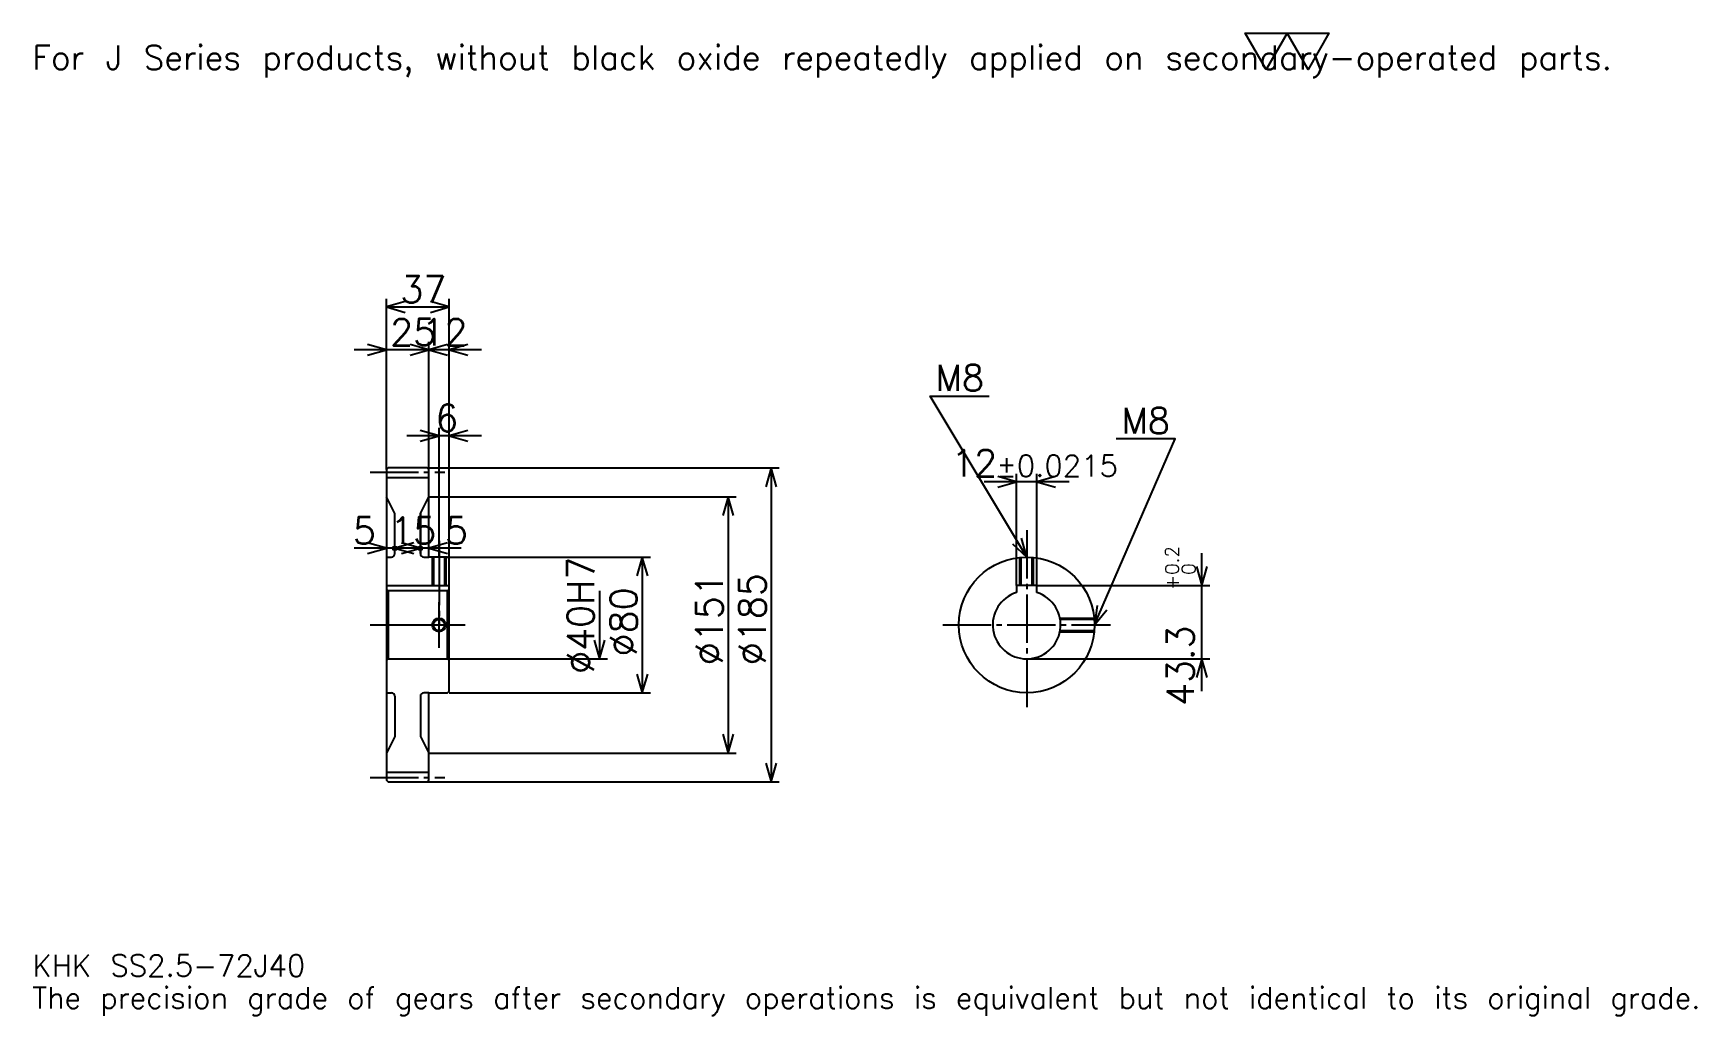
# Model space of a CAD drawing. Extents: x 32 to 1013, y 12 to 591.
import ezdxf

# ---------------------------------------------------------------- set-up
doc = ezdxf.new("R2010")
doc.units = 0
doc.linetypes.add('DASHDOT', pattern=[37.945945, 28.459459, -3.162162, 3.162162, -3.162162])
doc.layers.get('0').update_dxf_attribs({"linetype": 'CONTINUOUS'})
doc.layers.add('DASHDOT', color=6, linetype='DASHDOT')
doc.styles.add('KANJI', font='TXT', dxfattribs={"bigfont": 'BIGFONT'})

msp = doc.modelspace()

# ---------------------------------------------------------------- linework, layer by layer
at = {"color": 5}
for p, q in [((240.324326, 334.405396), (240.324326, 434.013519)), ((277.324341, 334.405396), (277.324341, 434.013519)), ((240.324326, 429.270264), (277.324341, 429.270264)), ((284.297302, 403.972961), (221.351349, 403.972961)), ((296.297302, 403.972961), (246.351349, 403.972961)), ((265.324341, 334.405396), (265.324341, 408.716217)), ((296.297302, 353.378387), (252.351349, 353.378387)), ((271.324341, 334.405396), (271.324341, 358.121643)), ((240.324326, 333.405396), (240.324326, 334.405396)), ((264.324341, 334.405396), (277.324341, 334.405396)), ((265.324341, 333.405396), (265.324341, 334.405396)), ((271.324341, 281.905396), (271.324341, 334.405396)), ((271.324341, 281.905396), (271.324341, 334.405396)), ((277.324341, 334.405396), (471.797302, 334.405396)), ((277.324341, 280.905396), (277.324341, 334.405396)), ((467.054077, 334.405396), (467.054077, 149.405411)), ((642.702698, 326.17569), (592.756775, 326.17569)), ((611.729736, 265.205414), (611.729736, 330.918915)), ((623.729736, 265.205414), (623.729736, 330.918915)), ((265.324341, 317.405396), (277.324341, 317.405396)), ((277.324341, 317.405396), (446.5, 317.405396)), ((441.756775, 317.405396), (441.756775, 166.405411)), ((264.297302, 287.067566), (221.351349, 287.067566)), ((279.297302, 287.067566), (226.351349, 287.067566)), ((284.297302, 287.067566), (241.351349, 287.067566)), ((277.324341, 281.905396), (395.905396, 281.905396)), ((391.16217, 281.905396), (391.16217, 201.905411)), ((720.972961, 202.932434), (720.972961, 284.178375)), ((623.729736, 265.205414), (725.716187, 265.205414)), ((365.864868, 261.905396), (365.864868, 221.905411)), ((277.324341, 221.905411), (370.608093, 221.905411)), ((617.729736, 221.905411), (725.716187, 221.905411)), ((277.324341, 201.905411), (395.905396, 201.905411)), ((265.324341, 166.405411), (277.324341, 166.405411)), ((277.324341, 166.405411), (446.5, 166.405411)), ((264.324341, 149.405411), (277.324341, 149.405411)), ((277.324341, 149.405411), (471.797302, 149.405411))]:
    msp.add_line(p, q, dxfattribs=at)
at = {"color": 4}
for p, q in [((240.324326, 328.780396), (265.324341, 328.780396)), ((260.324341, 307.592346), (260.324341, 283.905396)), ((240.324326, 281.905396), (243.324326, 281.905396)), ((262.324341, 281.905396), (265.324341, 281.905396)), ((240.324326, 265.205414), (277.324341, 265.205414)), ((277.324341, 262.905396), (276.324341, 261.905396)), ((240.324326, 220.905411), (241.324326, 221.905411)), ((277.324341, 220.905411), (276.324341, 221.905411)), ((240.324326, 201.905411), (243.324326, 201.905411)), ((260.324341, 199.905411), (260.324341, 176.21846)), ((265.324341, 201.905411), (262.324341, 201.905411)), ((240.324326, 155.030411), (265.324341, 155.030411))]:
    msp.add_line(p, q, dxfattribs=at)
at = {"color": 7}
msp.add_lwpolyline([(758.918945, 569.189209), (746.586487, 590.56543), (795.91626, 590.56543), (783.583801, 569.189209), (771.251404, 590.56543), (758.918945, 569.189209)], dxfattribs=at)
at = {"color": 5}
for points in [[(251.391891, 432.432434), (240.324326, 429.270264), (251.391891, 426.108124)], [(266.256744, 426.108124), (277.324341, 429.270264), (266.256744, 432.432434)], [(229.25676, 400.810822), (240.324326, 403.972961), (229.25676, 407.135132)], [(254.25676, 400.810822), (265.324341, 403.972961), (254.25676, 407.135132)], [(276.391907, 407.135132), (265.324341, 403.972961), (276.391907, 400.810822)], [(288.391907, 407.135132), (277.324341, 403.972961), (288.391907, 400.810822)], [(617.729736, 281.905396), (560.810791, 376.770264), (595.594604, 376.770264)], [(260.256744, 350.216217), (271.324341, 353.378387), (260.256744, 356.540558)], [(288.391907, 356.540558), (277.324341, 353.378387), (288.391907, 350.216217)], [(657.729736, 241.905411), (705.16217, 351.472961), (670.378357, 351.472961)], [(470.216217, 323.33783), (467.054077, 334.405396), (463.891907, 323.33783)], [(600.66217, 323.013519), (611.729736, 326.17569), (600.66217, 329.33783)], [(634.797302, 329.33783), (623.729736, 326.17569), (634.797302, 323.013519)], [(444.918915, 306.33783), (441.756775, 317.405396), (438.594604, 306.33783)], [(229.25676, 283.905396), (240.324326, 287.067566), (229.25676, 290.229736)], [(245.324326, 287.067566), (244.375671, 288.016235), (246.27298, 288.016235), (246.27298, 286.118927), (244.375671, 286.118927), (244.375671, 288.016235), (245.324326, 287.067566), (246.27298, 286.118927), (246.27298, 288.016235), (245.324326, 287.067566)], [(256.391907, 290.229736), (245.324326, 287.067566), (256.391907, 283.905396)], [(249.25676, 283.905396), (260.324341, 287.067566), (249.25676, 290.229736)], [(260.324341, 287.067566), (259.375671, 288.016235), (261.27298, 288.016235), (261.27298, 286.118927), (259.375671, 286.118927), (259.375671, 288.016235), (260.324341, 287.067566), (261.27298, 286.118927), (261.27298, 288.016235), (260.324341, 287.067566)], [(276.391907, 290.229736), (265.324341, 287.067566), (276.391907, 283.905396)], [(609.323975, 289.76886), (617.729736, 281.905396), (614.747009, 293.022705)], [(394.32431, 270.83783), (391.16217, 281.905396), (388, 270.83783)], [(717.810791, 276.27298), (720.972961, 265.205414), (724.135132, 276.27298)], [(659.22467, 253.318359), (657.729736, 241.905411), (665.028503, 250.805847)], [(362.702698, 232.972977), (365.864868, 221.905411), (369.027039, 232.972977)], [(724.135132, 210.837845), (720.972961, 221.905411), (717.810791, 210.837845)], [(388, 212.972977), (391.16217, 201.905411), (394.32431, 212.972977)], [(438.594604, 177.472977), (441.756775, 166.405411), (444.918915, 177.472977)], [(463.891907, 160.472977), (467.054077, 149.405411), (470.216217, 160.472977)]]:
    msp.add_lwpolyline(points, dxfattribs=at)
at = {"color": 4}
for points in [[(265.324341, 333.405396), (264.324341, 334.405396), (241.324326, 334.405396), (240.324326, 333.405396), (240.324326, 220.905411)], [(240.324326, 220.905411), (240.324326, 150.405411), (241.324326, 149.405411), (264.324341, 149.405411), (265.324341, 150.405411), (265.324341, 201.905411), (276.324341, 201.905411), (277.324341, 202.905411), (277.324341, 280.905396), (276.324341, 281.905396), (265.324341, 281.905396), (265.324341, 333.405396)], [(245.324326, 283.905396), (245.324326, 307.592346), (240.324326, 317.405396)], [(260.324341, 283.905396), (260.324341, 307.592346), (265.324341, 317.405396)], [(267.324341, 281.905396), (267.324341, 265.205414)], [(267.999329, 281.905396), (267.999329, 265.205414)], [(274.649323, 281.905396), (274.649323, 265.205414)], [(275.324341, 281.905396), (275.324341, 265.205414)], [(613.729736, 265.205414), (613.729736, 281.704895)], [(614.404724, 265.205414), (614.404724, 281.766968)], [(621.054749, 265.205414), (621.054749, 281.766968)], [(621.729736, 265.205414), (621.729736, 281.704895)], [(623.729736, 260.984192), (623.729736, 265.205414), (611.729736, 265.205414), (611.729736, 260.984192)], [(240.324326, 262.905396), (241.324326, 261.905396), (241.324326, 221.905411), (276.324341, 221.905411), (276.324341, 261.905396), (241.324326, 261.905396)], [(637.325623, 245.905411), (657.529236, 245.905411)], [(637.451416, 245.230408), (657.591309, 245.230408)], [(637.325623, 237.905411), (657.529236, 237.905411)], [(637.451416, 238.580414), (657.591309, 238.580414)], [(245.324326, 199.905411), (245.324326, 176.21846), (240.324326, 166.405411)], [(260.324341, 199.905411), (260.324341, 176.21846), (265.324341, 166.405411)]]:
    msp.add_lwpolyline(points, dxfattribs=at)
for centre, radius in [((617.729736, 241.905411), 40), ((271.324341, 241.905411), 3.325)]:
    msp.add_circle(centre, radius, dxfattribs=at)
at = {"color": 7}
msp.add_circle((271.324341, 241.905411), 4, dxfattribs=at)
at = {"color": 4}
for centre, radius, start, end in [((243.324326, 283.905396), 2, 270, 0), ((262.324341, 283.905396), 2, 180, 270), ((617.729736, 241.905411), 20, 107.457602748, 72.542397252), ((243.324326, 199.905411), 2, 0, 90), ((262.324341, 199.905411), 2, 90, 180)]:
    msp.add_arc(centre, radius, start, end, dxfattribs=at)
at = {"layer": 'DASHDOT', "color": 7}
for p, q in [((230.837845, 331.905396), (274.810822, 331.905396)), ((617.729736, 297.716217), (617.729736, 192.418915)), ((271.324341, 281.905396), (271.324341, 241.905411)), ((230.837845, 241.905411), (286.810822, 241.905411)), ((568.243225, 241.905411), (667.216248, 241.905411)), ((230.837845, 151.905411), (274.810822, 151.905411))]:
    msp.add_line(p, q, dxfattribs=at)
for points in [[(271.324341, 291.391907), (271.324341, 255.718918)], [(271.324341, 228.41893), (271.324341, 255.391891)], [(257.83783, 241.905411), (284.810822, 241.905411)]]:
    msp.add_lwpolyline(points, dxfattribs=at)

# ---------------------------------------------------------------- texts
at = {"color": 7, "style": 'KANJI'}
for s, height, p in [('For J Series products, without black oxide repeatedly applied on secondary-operated parts.', 14.22973, (31.621622, 569.189209)), ('37', 15.810811, (248.547302, 431.799988)), ('25', 15.810811, (242.547302, 406.502686)), ('12', 15.810811, (261.047302, 406.502686)), ('M8', 15.178379, (563.972961, 379.932434)), ('6', 15.810811, (269.185822, 355.908112)), ('M8', 15.178379, (673.540527, 354.635132)), ('12', 15.810811, (573.234985, 329.33783)), ('%%p0.0215', 12.648649, (599.953308, 329.33783)), ('5', 15.810811, (220.560806, 289.59729)), ('15', 15.810811, (242.547302, 289.59729)), ('5', 15.810811, (274.810822, 289.59729)), ('KHK SS2.5-72J40', 12.648649, (31.621622, 34.783783)), ('The precision grade of gears after secondary operations is equivalent but not identical to its original grade.', 12.648649, (31.621622, 15.810811))]:
    msp.add_text(s, height=height, dxfattribs=at).set_placement(p)
for s, height, p in [('0.2', 7.905405, (707.375671, 271.432617)), ('%%c40H7', 15.810811, (362.702698, 213.05069)), ('0', 7.905405, (717.178345, 271.432617)), ('%%c151', 15.810811, (438.594604, 218.189194)), ('%%c185', 15.810811, (463.891907, 218.189194)), ('+', 7.905405, (707.375671, 262.578583)), ('%%c80', 15.810811, (388, 223.327713)), ('43.3', 15.810811, (716.229675, 194.143127))]:
    msp.add_text(s, height=height, rotation=90, dxfattribs=at).set_placement(p)

doc.saveas('drawing.dxf')
